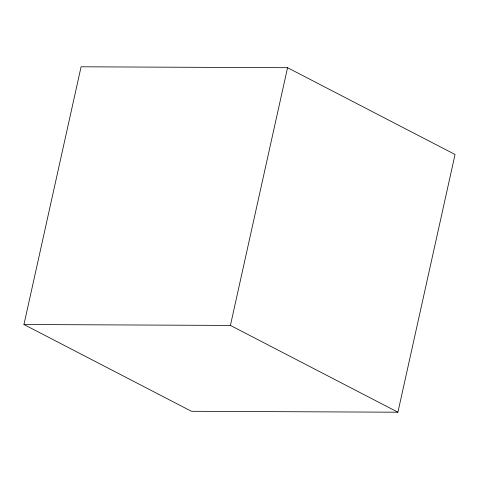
<?xml version="1.0" encoding="UTF-8"?>
<svg xmlns="http://www.w3.org/2000/svg" width="479" height="479" viewBox="0 0 479 479"><rect width="100%" height="100%" fill="white"/><g stroke="black" fill="none" stroke-linecap="round" stroke-linejoin="round"><path stroke-width="0.72" d="M23.95 324.511L81.083 66.797L287.55 67.707L455.05 154.489L397.917 412.203L191.45 411.293L23.95 324.511L230.417 325.421L397.917 412.203M230.417 325.421L287.55 67.707"/></g></svg>
